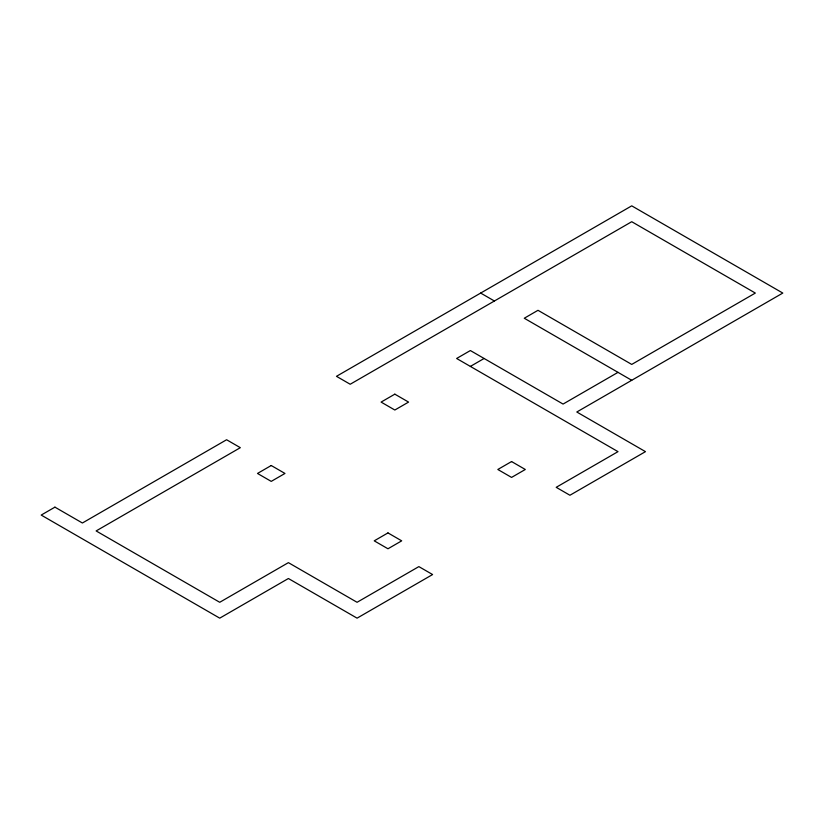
<?xml version="1.0" encoding="UTF-8"?>
<svg xmlns="http://www.w3.org/2000/svg" width="824" height="824" viewBox="0 0 824 824"><rect width="100%" height="100%" fill="white"/><g stroke="black" fill="none" stroke-linecap="round" stroke-linejoin="round"><path stroke-width="1.24" d="M470.37 366.412L484.1 358.481M618 372.355L563.07 404.069L470.37 350.55L456.63 358.481L618 451.645L556.2 487.324L569.93 495.255L645.47 451.645L576.8 412L782.8 293.066L631.73 205.845L336.47 376.321L350.2 384.252L631.73 221.708L755.33 293.066L631.73 364.424L538 310.308L524.27 318.239L631.73 380.286M480.67 293.066L494.4 300.997M54.93 507.151L41.2 515.072L219.73 618.154L288.4 578.51L357.07 618.154L432.6 574.544L418.87 566.613L357.07 602.293L288.4 562.648L219.73 602.293L96.13 530.934L240.33 447.679L226.6 439.748L82.4 523.003L54.93 507.151M271.23 465.519L257.5 473.45L271.23 481.381L284.97 473.45L271.23 465.519M394.83 394.16L381.1 402.091L394.83 410.022L408.57 402.091L394.83 394.16M387.97 532.912L374.23 540.843L387.97 548.774L401.7 540.843L387.97 532.912M511.57 461.553L497.83 469.484L511.57 477.415L525.3 469.484L511.57 461.553"/></g></svg>
